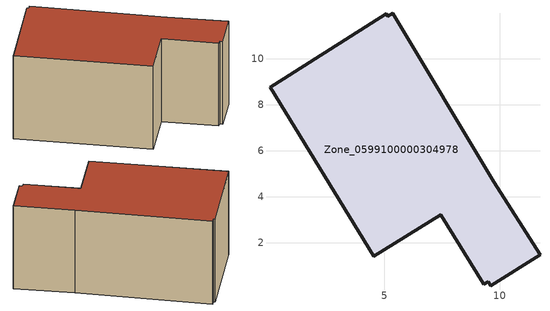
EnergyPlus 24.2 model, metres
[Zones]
Zone_0599100000304978
 floor ground (C_G): 9.3,0.19 7.45,3.23 4.54,1.41 0.02,8.75 0.2,8.86 5.07,11.96 5.14,11.84 5.37,11.98 9.74,4.65 11.76,1.48 9.61,0.12 9.52,0.3 z0
 wall outside (C_F): 7.45,3.23 9.3,0.19 9.52,0.3 9.61,0.12 11.76,1.48 9.74,4.65 5.37,11.98 5.14,11.84 5.07,11.96 0.2,8.86 0.02,8.75 4.54,1.41 7.45,3.23 z0:5.8
 roof outside (C_R): 0.2,8.86 0.02,8.75 4.54,1.41 7.45,3.23 9.3,0.19 9.52,0.3 9.61,0.12 11.76,1.48 9.74,4.65 5.37,11.98 5.14,11.84 5.07,11.96 z5.8
[BUILDING]
Pand.0599100000304978: North Axis=0; Terrain=City; Loads Convergence Tolerance Value=0.04; Temperature Convergence Tolerance Value=0.4; Solar Distribution=FullExterior; Maximum Number of Warmup Days=25; Minimum Number of Warmup Days=1
[Site:Location]
Rotterdam.The.Hague.AP_ZH_NLD Design_Conditions: Latitude=51.96; Longitude=4.45; Time Zone=1; Elevation=-4.5
[SITE:GROUNDTEMPERATURE:BUILDINGSURFACE]
18, 18, 18, 18, 18, 18, 18, 18, 18, 18, 18, 18
[MATERIAL] Thermal Absorptance=0.9; Solar Absorptance=0.7; Visible Absorptance=0.7
Name | Roughness | Thickness | Conductivity | Density | Specific Heat
G.TI.1965-1974 | MediumSmooth | 0.15 | 0.882353 | 540 | 1210
F.TI.1965-1974 | Rough | 0.3 | 0.697674 | 1920 | 840
R.TI.1965-1974 | MediumRough | 0.2 | 0.232558 | 1500 | 1000
[CONSTRUCTION]
C_G: G.TI.1965-1974
C_F: F.TI.1965-1974
C_R: R.TI.1965-1974
[ZONE]
Zone_0599100000304978: Type=1; Multiplier=1; Ceiling Height=Autocalculate; Volume=Autocalculate; Floor Area=autocalculate; Part of Total Floor Area=Yes
[ZONEINFILTRATION:DESIGNFLOWRATE]
Infil_Zone_0599100000304978: Zone or ZoneList or Space or SpaceList=Zone_0599100000304978; Schedule=AlwaysOn; Design Flow Rate Calculation Method=Flow/Area; Flow Rate per Floor Area=0.003; Constant Term Coefficient=1; Temperature Term Coefficient=0; Velocity Term Coefficient=0; Velocity Squared Term Coefficient=0
[HVACTEMPLATE:ZONE:IDEALLOADSAIRSYSTEM]
Zone_0599100000304978: Maximum Heating Supply Air Temperature=50; Minimum Cooling Supply Air Temperature=13; Maximum Heating Supply Air Humidity Ratio=0.0156; Minimum Cooling Supply Air Humidity Ratio=0.0077; Heating Limit=NoLimit; Cooling Limit=NoLimit; Dehumidification Control Type=ConstantSensibleHeatRatio; Cooling Sensible Heat Ratio=0.7; Dehumidification Setpoint=60; Humidification Control Type=None; Humidification Setpoint=30; Outdoor Air Method=None; Outdoor Air Flow Rate per Person=0.00944; Outdoor Air Flow Rate per Zone Floor Area=0; Outdoor Air Flow Rate per Zone=0; Demand Controlled Ventilation Type=None; Outdoor Air Economizer Type=NoEconomizer; Heat Recovery Type=None; Sensible Heat Recovery Effectiveness=0.7; Latent Heat Recovery Effectiveness=0.65
[ZONECONTROL:THERMOSTAT]
ThermostatControl_Zone_0599100000304978: Zone or ZoneList=Zone_0599100000304978; Control Type Schedule=DualSetpointControlType; Control 1=Thermostat_Zone_0599100000304978; Temperature Difference Between Cutout And Setpoint=0
[THERMOSTATSETPOINT:DUALSETPOINT]
Thermostat_Zone_0599100000304978: Heating Setpoint Temperature Schedule=HeatingSetpoint_Zone_0599100000304978; Cooling Setpoint Temperature Schedule=CoolingSetpoint_Zone_0599100000304978
[SCHEDULE:COMPACT]
HeatingSetpoint_Zone_0599100000304978: Through: 12/31, For: AllDays, Until: 24:00, 21
CoolingSetpoint_Zone_0599100000304978: Through: 12/31, For: AllDays, Until: 24:00, 24
DualSetpointControlType: Through: 12/31, For: AllDays, Until: 24:00, 4
AlwaysOn: Through: 12/31, For: AllDays, Until: 24:00, 1
